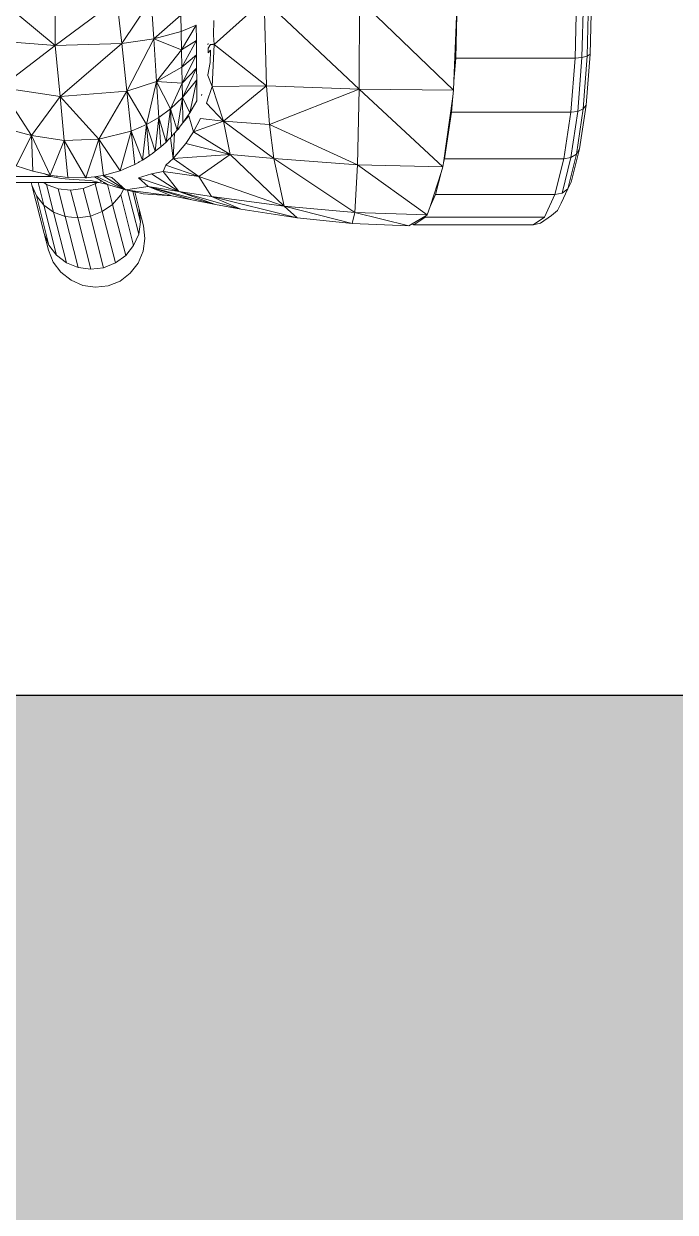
# Model space of a CAD drawing. Header units: millimetres. Extents: x 81693 to 98868, y 6565 to 11437.
# Drawn here: x 82281.95 to 82288.6, y 8660.42 to 8672.55 of the extents above; entities that cross this region are included whole.
import ezdxf

# ---------------------------------------------------------------- set-up
doc = ezdxf.new("R2010")
doc.units = ezdxf.units.MM
for name, color, linetype, lineweight in [('Moveis', 1, 'Continuous', 9), ('Parede Baixa', 5, 'Continuous', 50), ('Pisos Externos', 15, 'Continuous', 9)]:
    doc.layers.add(name, color=color, linetype=linetype, lineweight=lineweight)
doc.layers.add('Piso', color=55, linetype='Continuous')

# ---------------------------------------------------------------- blocks, each defined once
blk = doc.blocks.new('o')
at = {"layer": 'Moveis'}
for p, q in [((12555.804, 3262.57), (12555.933, 3262.589)), ((12555.933, 3262.589), (12556.063, 3262.574)), ((12555.581, 3262.436), (12555.684, 3262.518)), ((12555.684, 3262.518), (12555.804, 3262.57)), ((12556.063, 3262.574), (12556.184, 3262.525)), ((12556.184, 3262.525), (12556.288, 3262.446)), ((12555.502, 3262.331), (12555.581, 3262.436)), ((12556.288, 3262.446), (12556.369, 3262.343)), ((12555.454, 3262.209), (12555.502, 3262.331)), ((12556.369, 3262.343), (12556.42, 3262.222)), ((12556.42, 3262.222), (12556.438, 3262.092)), ((12555.454, 3262.209), (12555.411, 3262.04)), ((12555.411, 3262.04), (12555.285, 3261.548)), ((12556.438, 3262.092), (12556.423, 3261.961)), ((12556.38, 3261.793), (12556.423, 3261.961)), ((12557.992, 3261.88), (12557.417, 3261.792)), ((12558.553, 3261.939), (12557.992, 3261.88)), ((12559.131, 3261.961), (12558.553, 3261.939)), ((12559.166, 3261.94), (12559.131, 3261.961)), ((12559.166, 3261.94), (12559.184, 3261.952)), ((12559.166, 3261.94), (12559.305, 3261.859)), ((12559.184, 3261.952), (12559.298, 3261.873)), ((12559.184, 3261.952), (12560.024, 3261.952)), ((12559.298, 3261.873), (12559.305, 3261.859)), ((12559.321, 3261.85), (12559.305, 3261.859)), ((12560.024, 3261.952), (12560.055, 3261.952)), ((12560.055, 3261.952), (12560.401, 3261.952)), ((12560.401, 3261.952), (12560.476, 3261.934)), ((12560.59, 3261.856), (12560.476, 3261.934)), ((12556.334, 3261.615), (12556.38, 3261.793)), ((12557.158, 3261.745), (12556.916, 3261.698)), ((12557.417, 3261.792), (12557.158, 3261.745)), ((12559.349, 3261.764), (12559.321, 3261.85)), ((12559.462, 3261.418), (12559.349, 3261.764)), ((12559.349, 3261.764), (12559.405, 3261.643)), ((12560.65, 3261.806), (12560.59, 3261.856)), ((12560.689, 3261.732), (12560.65, 3261.806)), ((12556.316, 3261.611), (12556.334, 3261.615)), ((12556.334, 3261.615), (12556.419, 3261.634)), ((12556.419, 3261.634), (12556.712, 3261.654)), ((12556.712, 3261.654), (12556.916, 3261.698)), ((12559.405, 3261.643), (12559.462, 3261.418)), ((12560.754, 3261.583), (12560.689, 3261.732)), ((12552.041, 3261.52), (12555.278, 3261.52)), ((12555.278, 3261.52), (12555.285, 3261.548)), ((12555.278, 3261.52), (12555.296, 3261.52)), ((12555.296, 3261.52), (12555.347, 3261.52)), ((12555.347, 3261.52), (12555.406, 3261.52)), ((12555.406, 3261.52), (12555.429, 3261.52)), ((12555.429, 3261.52), (12555.536, 3261.52)), ((12555.536, 3261.52), (12555.661, 3261.52)), ((12555.661, 3261.52), (12555.794, 3261.52)), ((12555.887, 3261.499), (12555.707, 3261.489)), ((12555.794, 3261.52), (12555.928, 3261.52)), ((12555.887, 3261.499), (12555.972, 3261.52)), ((12555.928, 3261.52), (12555.95, 3261.52)), ((12555.95, 3261.52), (12555.972, 3261.52)), ((12555.972, 3261.52), (12556.058, 3261.541)), ((12556, 3261.506), (12555.982, 3261.506)), ((12556.012, 3261.52), (12556.023, 3261.52)), ((12556.058, 3261.541), (12556.173, 3261.575)), ((12556.173, 3261.575), (12556.22, 3261.589)), ((12556.24, 3261.595), (12556.22, 3261.589)), ((12556.24, 3261.595), (12556.261, 3261.598)), ((12556.261, 3261.598), (12556.316, 3261.611)), ((12560.754, 3261.583), (12560.789, 3261.517)), ((12560.875, 3261.175), (12560.789, 3261.517)), ((12555.404, 3261.429), (12555.48, 3261.457)), ((12555.48, 3261.457), (12555.585, 3261.48)), ((12555.585, 3261.48), (12555.707, 3261.489)), ((12559.481, 3261.358), (12559.462, 3261.418)), ((12559.487, 3261.319), (12559.481, 3261.358)), ((12559.58, 3260.64), (12559.487, 3261.319)), ((12559.487, 3261.319), (12559.497, 3261.278)), ((12559.497, 3261.278), (12559.567, 3260.802)), ((12560.941, 3260.729), (12560.875, 3261.175)), ((12556.741, 3261.015), (12556.71, 3261.051)), ((12556.766, 3260.986), (12556.741, 3261.015)), ((12556.766, 3260.986), (12556.788, 3260.967)), ((12559.567, 3260.802), (12559.58, 3260.64)), ((12560.982, 3260.211), (12560.941, 3260.729)), ((12557.021, 3260.618), (12557.015, 3260.63)), ((12559.589, 3260.577), (12559.58, 3260.64)), ((12559.593, 3260.484), (12559.589, 3260.577)), ((12557.079, 3260.42), (12557.082, 3260.427)), ((12559.593, 3260.484), (12559.612, 3260.249)), ((12559.627, 3259.655), (12559.593, 3260.484)), ((12559.612, 3260.249), (12559.627, 3259.655)), ((12560.996, 3259.655), (12560.982, 3260.211)), ((12557.083, 3260.101), (12557.079, 3260.109)), ((12557.079, 3260.109), (12557.083, 3260.109)), ((12557.139, 3260.016), (12557.139, 3259.966))]:
    blk.add_line(p, q, dxfattribs=at)
for points, invisible_edges in [([(12557.158, 3261.745), (12558.924, 3282.315), (12557.417, 3261.792)], 3), ([(12557.158, 3261.745), (12558.924, 3282.315), (12557.417, 3261.792)], 3), ([(12557.158, 3261.745), (12558.924, 3282.315), (12557.417, 3261.792)], 3), ([(12557.158, 3261.745), (12558.924, 3282.315), (12557.417, 3261.792)], 3), ([(12557.158, 3261.745), (12558.924, 3282.315), (12557.417, 3261.792)], 3), ([(12557.417, 3261.792), (12558.924, 3282.315), (12557.992, 3261.88)], 3), ([(12557.417, 3261.792), (12558.924, 3282.315), (12557.992, 3261.88)], 3), ([(12557.417, 3261.792), (12558.924, 3282.315), (12557.992, 3261.88)], 3), ([(12557.417, 3261.792), (12558.924, 3282.315), (12557.992, 3261.88)], 3), ([(12557.417, 3261.792), (12558.924, 3282.315), (12557.992, 3261.88)], 3), ([(12557.992, 3261.88), (12558.924, 3282.315), (12558.553, 3261.939)], 3), ([(12557.992, 3261.88), (12558.924, 3282.315), (12558.553, 3261.939)], 3), ([(12557.992, 3261.88), (12558.924, 3282.315), (12558.553, 3261.939)], 3), ([(12557.992, 3261.88), (12558.924, 3282.315), (12558.553, 3261.939)], 3), ([(12557.992, 3261.88), (12558.924, 3282.315), (12558.553, 3261.939)], 3), ([(12555.278, 3261.52), (12556.649, 3280.686), (12555.285, 3261.548)], 3), ([(12555.278, 3261.52), (12556.649, 3280.686), (12555.285, 3261.548)], 3), ([(12555.278, 3261.52), (12556.649, 3280.686), (12555.285, 3261.548)], 3), ([(12555.278, 3261.52), (12556.649, 3280.686), (12555.285, 3261.548)], 3), ([(12555.278, 3261.52), (12556.649, 3280.686), (12555.285, 3261.548)], 3), ([(12555.285, 3261.548), (12556.649, 3280.686), (12555.411, 3262.04)], 3), ([(12555.285, 3261.548), (12556.649, 3280.686), (12555.411, 3262.04)], 3), ([(12555.285, 3261.548), (12556.649, 3280.686), (12555.411, 3262.04)], 3), ([(12555.285, 3261.548), (12556.649, 3280.686), (12555.411, 3262.04)], 3), ([(12555.285, 3261.548), (12556.649, 3280.686), (12555.411, 3262.04)], 3), ([(12555.411, 3262.04), (12556.649, 3280.686), (12555.454, 3262.209)], 3), ([(12555.411, 3262.04), (12556.649, 3280.686), (12555.454, 3262.209)], 3), ([(12555.411, 3262.04), (12556.649, 3280.686), (12555.454, 3262.209)], 3), ([(12555.411, 3262.04), (12556.649, 3280.686), (12555.454, 3262.209)], 3), ([(12555.411, 3262.04), (12556.649, 3280.686), (12555.454, 3262.209)], 3), ([(12555.454, 3262.209), (12556.649, 3280.686), (12555.502, 3262.331)], 3), ([(12555.454, 3262.209), (12556.649, 3280.686), (12555.502, 3262.331)], 3), ([(12555.454, 3262.209), (12556.649, 3280.686), (12555.502, 3262.331)], 3), ([(12555.454, 3262.209), (12556.649, 3280.686), (12555.502, 3262.331)], 3), ([(12555.454, 3262.209), (12556.649, 3280.686), (12555.502, 3262.331)], 3), ([(12555.502, 3262.331), (12556.649, 3280.686), (12555.581, 3262.436)], 3), ([(12555.502, 3262.331), (12556.649, 3280.686), (12555.581, 3262.436)], 3), ([(12555.502, 3262.331), (12556.649, 3280.686), (12555.581, 3262.436)], 3), ([(12555.502, 3262.331), (12556.649, 3280.686), (12555.581, 3262.436)], 3), ([(12555.502, 3262.331), (12556.649, 3280.686), (12555.581, 3262.436)], 3), ([(12555.581, 3262.436), (12556.649, 3280.686), (12555.684, 3262.518)], 3), ([(12555.581, 3262.436), (12556.649, 3280.686), (12555.684, 3262.518)], 3), ([(12555.581, 3262.436), (12556.649, 3280.686), (12555.684, 3262.518)], 3), ([(12555.581, 3262.436), (12556.649, 3280.686), (12555.684, 3262.518)], 3), ([(12555.581, 3262.436), (12556.649, 3280.686), (12555.684, 3262.518)], 3), ([(12555.684, 3262.518), (12556.649, 3280.686), (12555.804, 3262.57)], 3), ([(12555.684, 3262.518), (12556.649, 3280.686), (12555.804, 3262.57)], 3), ([(12555.684, 3262.518), (12556.649, 3280.686), (12555.804, 3262.57)], 3), ([(12555.684, 3262.518), (12556.649, 3280.686), (12555.804, 3262.57)], 3), ([(12555.684, 3262.518), (12556.649, 3280.686), (12555.804, 3262.57)], 3), ([(12555.804, 3262.57), (12556.649, 3280.686), (12555.933, 3262.589)], 3), ([(12555.804, 3262.57), (12556.649, 3280.686), (12555.933, 3262.589)], 3), ([(12555.804, 3262.57), (12556.649, 3280.686), (12555.933, 3262.589)], 3), ([(12555.804, 3262.57), (12556.649, 3280.686), (12555.933, 3262.589)], 3), ([(12555.804, 3262.57), (12556.649, 3280.686), (12555.933, 3262.589)], 3), ([(12555.933, 3262.589), (12556.649, 3280.686), (12556.063, 3262.574)], 3), ([(12555.933, 3262.589), (12556.649, 3280.686), (12556.063, 3262.574)], 3), ([(12555.933, 3262.589), (12556.649, 3280.686), (12556.063, 3262.574)], 3), ([(12555.933, 3262.589), (12556.649, 3280.686), (12556.063, 3262.574)], 3), ([(12555.933, 3262.589), (12556.649, 3280.686), (12556.063, 3262.574)], 3), ([(12556.063, 3262.574), (12556.649, 3280.686), (12556.184, 3262.525)], 3), ([(12556.063, 3262.574), (12556.649, 3280.686), (12556.184, 3262.525)], 3), ([(12556.063, 3262.574), (12556.649, 3280.686), (12556.184, 3262.525)], 3), ([(12556.063, 3262.574), (12556.649, 3280.686), (12556.184, 3262.525)], 3), ([(12556.063, 3262.574), (12556.649, 3280.686), (12556.184, 3262.525)], 3), ([(12556.184, 3262.525), (12556.649, 3280.686), (12556.288, 3262.446)], 3), ([(12556.184, 3262.525), (12556.649, 3280.686), (12556.288, 3262.446)], 3), ([(12556.184, 3262.525), (12556.649, 3280.686), (12556.288, 3262.446)], 3), ([(12556.184, 3262.525), (12556.649, 3280.686), (12556.288, 3262.446)], 3), ([(12556.184, 3262.525), (12556.649, 3280.686), (12556.288, 3262.446)], 3), ([(12556.288, 3262.446), (12556.649, 3280.686), (12556.369, 3262.343)], 3), ([(12556.288, 3262.446), (12556.649, 3280.686), (12556.369, 3262.343)], 3), ([(12556.288, 3262.446), (12556.649, 3280.686), (12556.369, 3262.343)], 3), ([(12556.288, 3262.446), (12556.649, 3280.686), (12556.369, 3262.343)], 3), ([(12556.288, 3262.446), (12556.649, 3280.686), (12556.369, 3262.343)], 3), ([(12556.369, 3262.343), (12556.649, 3280.686), (12556.42, 3262.222)], 3), ([(12556.369, 3262.343), (12556.649, 3280.686), (12556.42, 3262.222)], 3), ([(12556.369, 3262.343), (12556.649, 3280.686), (12556.42, 3262.222)], 3), ([(12556.369, 3262.343), (12556.649, 3280.686), (12556.42, 3262.222)], 3), ([(12556.369, 3262.343), (12556.649, 3280.686), (12556.42, 3262.222)], 3), ([(12556.42, 3262.222), (12556.649, 3280.686), (12556.438, 3262.092)], 3), ([(12556.42, 3262.222), (12556.649, 3280.686), (12556.438, 3262.092)], 3), ([(12556.42, 3262.222), (12556.649, 3280.686), (12556.438, 3262.092)], 3), ([(12556.42, 3262.222), (12556.649, 3280.686), (12556.438, 3262.092)], 3), ([(12556.42, 3262.222), (12556.649, 3280.686), (12556.438, 3262.092)], 3), ([(12556.712, 3261.654), (12556.724, 3280.686), (12556.916, 3261.698)], 3), ([(12556.712, 3261.654), (12556.724, 3280.686), (12556.916, 3261.698)], 3), ([(12556.712, 3261.654), (12556.724, 3280.686), (12556.916, 3261.698)], 3), ([(12556.712, 3261.654), (12556.724, 3280.686), (12556.916, 3261.698)], 3), ([(12556.712, 3261.654), (12556.724, 3280.686), (12556.916, 3261.698)], 3), ([(12556.916, 3261.698), (12556.917, 3280.701), (12557.158, 3261.745)], 3), ([(12556.916, 3261.698), (12556.917, 3280.701), (12557.158, 3261.745)], 3), ([(12556.916, 3261.698), (12556.917, 3280.701), (12557.158, 3261.745)], 3), ([(12556.916, 3261.698), (12556.917, 3280.701), (12557.158, 3261.745)], 3), ([(12556.916, 3261.698), (12556.917, 3280.701), (12557.158, 3261.745)], 3), ([(12552.041, 3261.52), (12552.091, 3279.468), (12555.278, 3261.52)], 3), ([(12552.041, 3261.52), (12552.091, 3279.468), (12555.278, 3261.52)], 3), ([(12552.041, 3261.52), (12552.091, 3279.468), (12555.278, 3261.52)], 3), ([(12552.041, 3261.52), (12552.091, 3279.468), (12555.278, 3261.52)], 3), ([(12552.041, 3261.52), (12552.091, 3279.468), (12555.278, 3261.52)], 3), ([(12558.553, 3261.939), (12558.924, 3266.577), (12559.131, 3261.961)], 3), ([(12558.553, 3261.939), (12558.924, 3266.577), (12559.131, 3261.961)], 3), ([(12558.553, 3261.939), (12558.924, 3266.577), (12559.131, 3261.961)], 3), ([(12558.553, 3261.939), (12558.924, 3266.577), (12559.131, 3261.961)], 3), ([(12558.553, 3261.939), (12558.924, 3266.577), (12559.131, 3261.961)], 3), ([(12559.131, 3261.961), (12560.024, 3265.468), (12559.166, 3261.94)], 3), ([(12559.131, 3261.961), (12560.024, 3265.468), (12559.166, 3261.94)], 3), ([(12559.131, 3261.961), (12560.024, 3265.468), (12559.166, 3261.94)], 3), ([(12559.131, 3261.961), (12560.024, 3265.468), (12559.166, 3261.94)], 3), ([(12559.131, 3261.961), (12560.024, 3265.468), (12559.166, 3261.94)], 3), ([(12559.166, 3261.94), (12560.024, 3265.468), (12559.184, 3261.952)], 3), ([(12559.166, 3261.94), (12560.024, 3265.468), (12559.184, 3261.952)], 3), ([(12559.166, 3261.94), (12560.024, 3265.468), (12559.184, 3261.952)], 3), ([(12559.166, 3261.94), (12560.024, 3265.468), (12559.184, 3261.952)], 3), ([(12559.166, 3261.94), (12560.024, 3265.468), (12559.184, 3261.952)], 3), ([(12560.055, 3261.952), (12561.043, 3264.449), (12560.401, 3261.952)], 3), ([(12560.401, 3261.952), (12561.043, 3264.449), (12560.476, 3261.934)], 3), ([(12560.476, 3261.934), (12561.043, 3264.449), (12560.59, 3261.856)], 3), ([(12560.59, 3261.856), (12561.043, 3264.449), (12560.65, 3261.806)], 3), ([(12560.65, 3261.806), (12561.043, 3264.449), (12560.689, 3261.732)], 3), ([(12560.689, 3261.732), (12561.043, 3264.449), (12560.754, 3261.583)], 3), ([(12560.754, 3261.583), (12561.043, 3264.449), (12560.789, 3261.517)], 3), ([(12560.789, 3261.517), (12561.043, 3264.449), (12560.875, 3261.175)], 3), ([(12560.875, 3261.175), (12561.043, 3264.449), (12560.941, 3260.729)], 3), ([(12560.941, 3260.729), (12561.043, 3264.449), (12560.982, 3260.211)], 3), ([(12560.982, 3260.211), (12561.043, 3264.449), (12560.996, 3259.655)], 3), ([(12555.757, 3262.387), (12555.752, 3261.88), (12555.624, 3261.866)], 1), ([(12555.624, 3261.866), (12555.638, 3262.338), (12555.757, 3262.387)], 1), ([(12555.752, 3261.88), (12555.757, 3262.387), (12555.886, 3262.405)], 1), ([(12555.886, 3262.405), (12555.882, 3261.863), (12555.752, 3261.88)], 1), ([(12555.882, 3261.863), (12555.886, 3262.405), (12556.016, 3262.389)], 1), ([(12556.016, 3262.389), (12556.003, 3261.817), (12555.882, 3261.863)], 1), ([(12556.003, 3261.817), (12556.016, 3262.389), (12556.137, 3262.341)], 1), ([(12555.536, 3262.26), (12555.506, 3261.822), (12555.406, 3261.751)], 1), ([(12555.406, 3261.751), (12555.458, 3262.158), (12555.536, 3262.26)], 1), ([(12555.638, 3262.338), (12555.624, 3261.866), (12555.506, 3261.822)], 1), ([(12555.506, 3261.822), (12555.536, 3262.26), (12555.638, 3262.338)], 1), ([(12556.137, 3262.341), (12556.109, 3261.743), (12556.003, 3261.817)], 1), ([(12556.109, 3261.743), (12556.137, 3262.341), (12556.242, 3262.264)], 1), ([(12556.242, 3262.264), (12556.191, 3261.647), (12556.109, 3261.743)], 1), ([(12556.191, 3261.647), (12556.242, 3262.264), (12556.323, 3262.163)], 1), ([(12555.458, 3262.158), (12555.406, 3261.751), (12555.331, 3261.657)], 1), ([(12555.331, 3261.657), (12555.411, 3262.04), (12555.458, 3262.158)], 1), ([(12556.323, 3262.163), (12556.22, 3261.589), (12556.191, 3261.647)], 1), ([(12556.22, 3261.589), (12556.323, 3262.163), (12556.24, 3261.595)], 3), ([(12556.24, 3261.595), (12556.323, 3262.163), (12556.261, 3261.598)], 3), ([(12556.261, 3261.598), (12556.323, 3262.163), (12556.375, 3262.046)], 1), ([(12555.411, 3262.04), (12555.331, 3261.657), (12555.285, 3261.548)], 1), ([(12556.375, 3262.046), (12556.316, 3261.611), (12556.261, 3261.598)], 1), ([(12556.316, 3261.611), (12556.375, 3262.046), (12556.394, 3261.92)], 1), ([(12556.712, 3261.654), (12556.423, 3261.961), (12556.438, 3262.092)], 13), ([(12556.712, 3261.654), (12556.423, 3261.961), (12556.438, 3262.092)], 13), ([(12556.712, 3261.654), (12556.423, 3261.961), (12556.438, 3262.092)], 13), ([(12556.712, 3261.654), (12556.423, 3261.961), (12556.438, 3262.092)], 13), ([(12556.712, 3261.654), (12556.423, 3261.961), (12556.438, 3262.092)], 13), ([(12555.552, 3261.584), (12555.506, 3261.822), (12555.624, 3261.866)], 1), ([(12555.624, 3261.866), (12555.68, 3261.597), (12555.552, 3261.584)], 1), ([(12555.68, 3261.597), (12555.624, 3261.866), (12555.752, 3261.88)], 1), ([(12555.752, 3261.88), (12555.809, 3261.58), (12555.68, 3261.597)], 1), ([(12555.809, 3261.58), (12555.752, 3261.88), (12555.882, 3261.863)], 1), ([(12555.882, 3261.863), (12555.931, 3261.533), (12555.809, 3261.58)], 1), ([(12555.931, 3261.533), (12555.882, 3261.863), (12556.003, 3261.817)], 1), ([(12556.394, 3261.92), (12556.334, 3261.615), (12556.316, 3261.611)], 1), ([(12556.334, 3261.615), (12556.394, 3261.92), (12556.38, 3261.793)], 1), ([(12556.419, 3261.634), (12556.38, 3261.793), (12556.423, 3261.961)], 13), ([(12556.419, 3261.634), (12556.38, 3261.793), (12556.423, 3261.961)], 13), ([(12556.419, 3261.634), (12556.38, 3261.793), (12556.423, 3261.961)], 13), ([(12556.419, 3261.634), (12556.38, 3261.793), (12556.423, 3261.961)], 13), ([(12556.419, 3261.634), (12556.38, 3261.793), (12556.423, 3261.961)], 13), ([(12556.419, 3261.634), (12556.423, 3261.961), (12556.712, 3261.654)], 3), ([(12556.419, 3261.634), (12556.423, 3261.961), (12556.712, 3261.654)], 3), ([(12556.419, 3261.634), (12556.423, 3261.961), (12556.712, 3261.654)], 3), ([(12556.419, 3261.634), (12556.423, 3261.961), (12556.712, 3261.654)], 3), ([(12556.419, 3261.634), (12556.423, 3261.961), (12556.712, 3261.654)], 3), ([(12559.131, 3261.961), (12559.321, 3261.85), (12558.582, 3261.827)], 1), ([(12559.321, 3261.85), (12559.131, 3261.961), (12559.166, 3261.94)], 13), ([(12559.321, 3261.85), (12559.166, 3261.94), (12559.305, 3261.859)], 1), ([(12560.024, 3261.952), (12559.298, 3261.873), (12559.184, 3261.952)], 1), ([(12559.298, 3261.873), (12560.024, 3261.952), (12560.516, 3261.873)], 3), ([(12560.516, 3261.873), (12559.305, 3261.859), (12559.298, 3261.873)], 1), ([(12559.305, 3261.859), (12560.516, 3261.873), (12559.321, 3261.85)], 3), ([(12559.321, 3261.85), (12560.516, 3261.873), (12559.349, 3261.764)], 3), ([(12559.349, 3261.764), (12560.516, 3261.873), (12559.405, 3261.643)], 3), ([(12559.405, 3261.643), (12560.516, 3261.873), (12560.623, 3261.643)], 1), ([(12560.516, 3261.873), (12560.024, 3261.952), (12560.055, 3261.952)], 13), ([(12560.516, 3261.873), (12560.055, 3261.952), (12560.401, 3261.952)], 1), ([(12555.406, 3261.751), (12555.406, 3261.52), (12555.347, 3261.52)], 1), ([(12555.434, 3261.54), (12555.406, 3261.751), (12555.506, 3261.822)], 1), ([(12555.406, 3261.52), (12555.406, 3261.751), (12555.434, 3261.54)], 3), ([(12555.506, 3261.822), (12555.552, 3261.584), (12555.434, 3261.54)], 1), ([(12556.003, 3261.817), (12555.95, 3261.52), (12555.931, 3261.533)], 1), ([(12555.95, 3261.52), (12556.003, 3261.817), (12555.972, 3261.52)], 3), ([(12555.972, 3261.52), (12556.003, 3261.817), (12556.058, 3261.541)], 3), ([(12556.058, 3261.541), (12556.003, 3261.817), (12556.109, 3261.743)], 1), ([(12556.38, 3261.793), (12556.419, 3261.634), (12556.334, 3261.615)], 1), ([(12556.38, 3261.793), (12556.419, 3261.634), (12556.334, 3261.615)], 1), ([(12556.38, 3261.793), (12556.419, 3261.634), (12556.334, 3261.615)], 1), ([(12556.38, 3261.793), (12556.419, 3261.634), (12556.334, 3261.615)], 1), ([(12556.38, 3261.793), (12556.419, 3261.634), (12556.334, 3261.615)], 1), ([(12559.321, 3261.85), (12559.481, 3261.358), (12558.607, 3261.338)], 1), ([(12559.481, 3261.358), (12559.321, 3261.85), (12559.349, 3261.764)], 13), ([(12559.481, 3261.358), (12559.349, 3261.764), (12559.462, 3261.418)], 1), ([(12556.316, 3261.611), (12556.712, 3261.654), (12556.261, 3261.598)], 1), ([(12556.473, 3261.559), (12556.261, 3261.598), (12556.712, 3261.654)], 1), ([(12556.712, 3261.654), (12556.316, 3261.611), (12556.334, 3261.615)], 13), ([(12556.712, 3261.654), (12556.334, 3261.615), (12556.419, 3261.634)], 1), ([(12556.989, 3261.459), (12556.785, 3261.611), (12557.119, 3261.662)], 1), ([(12560.623, 3261.643), (12559.462, 3261.418), (12559.405, 3261.643)], 1), ([(12559.462, 3261.418), (12560.623, 3261.643), (12559.481, 3261.358)], 3), ([(12559.481, 3261.358), (12560.623, 3261.643), (12559.487, 3261.319)], 3), ([(12559.487, 3261.319), (12560.623, 3261.643), (12559.497, 3261.278)], 3), ([(12559.497, 3261.278), (12560.623, 3261.643), (12560.715, 3261.278)], 1), ([(12560.696, 3261.627), (12560.715, 3261.278), (12560.623, 3261.643)], 1), ([(12560.715, 3261.278), (12560.696, 3261.627), (12560.787, 3261.265)], 1), ([(12560.754, 3261.583), (12560.787, 3261.265), (12560.696, 3261.627)], 1), ([(12552.041, 3261.456), (12555.278, 3261.52), (12555.48, 3261.457)], 3), ([(12555.48, 3261.457), (12555.278, 3261.52), (12555.296, 3261.52)], 13), ([(12555.48, 3261.457), (12555.296, 3261.52), (12555.347, 3261.52)], 13), ([(12555.48, 3261.457), (12555.347, 3261.52), (12555.406, 3261.52)], 13), ([(12555.48, 3261.457), (12555.406, 3261.52), (12555.429, 3261.52)], 13), ([(12555.48, 3261.457), (12555.429, 3261.52), (12555.536, 3261.52)], 13), ([(12555.48, 3261.457), (12555.536, 3261.52), (12555.585, 3261.48)], 3), ([(12555.585, 3261.48), (12555.536, 3261.52), (12555.661, 3261.52)], 13), ([(12555.585, 3261.48), (12555.661, 3261.52), (12555.707, 3261.489)], 3), ([(12555.707, 3261.489), (12555.661, 3261.52), (12555.794, 3261.52)], 13), ([(12555.707, 3261.489), (12555.794, 3261.52), (12555.887, 3261.499)], 3), ([(12555.887, 3261.499), (12555.794, 3261.52), (12555.928, 3261.52)], 13), ([(12555.887, 3261.499), (12555.928, 3261.52), (12555.972, 3261.52)], 3), ([(12556, 3261.506), (12555.944, 3261.457), (12555.923, 3261.46)], 1), ([(12555.972, 3261.52), (12555.928, 3261.52), (12555.95, 3261.52)], 1), ([(12555.944, 3261.457), (12556, 3261.506), (12556.22, 3261.589)], 3), ([(12556.22, 3261.589), (12556.007, 3261.448), (12555.944, 3261.457)], 1), ([(12556.22, 3261.589), (12556, 3261.506), (12556.023, 3261.52)], 13), ([(12556.007, 3261.448), (12556.22, 3261.589), (12556.24, 3261.595)], 1), ([(12556.24, 3261.595), (12556.015, 3261.447), (12556.007, 3261.448)], 1), ([(12556.015, 3261.447), (12556.24, 3261.595), (12556.101, 3261.469)], 1), ([(12556.22, 3261.589), (12556.023, 3261.52), (12556.173, 3261.575)], 3), ([(12556.173, 3261.575), (12556.023, 3261.52), (12556.058, 3261.541)], 1), ([(12556.261, 3261.598), (12556.473, 3261.559), (12556.24, 3261.595)], 1), ([(12556.785, 3261.611), (12556.989, 3261.459), (12556.623, 3261.407)], 1), ([(12560.787, 3261.265), (12560.754, 3261.583), (12560.843, 3261.229)], 1), ([(12560.789, 3261.517), (12560.843, 3261.229), (12560.754, 3261.583)], 1), ([(12560.843, 3261.229), (12560.789, 3261.517), (12560.875, 3261.175)], 1), ([(12552.041, 3261.269), (12555.294, 3261.403), (12555.125, 3261.349)], 13), ([(12555.281, 3261.039), (12555.454, 3261.441), (12555.47, 3261.445)], 1), ([(12555.454, 3261.441), (12555.281, 3261.039), (12555.294, 3261.403)], 13), ([(12555.294, 3261.403), (12555.48, 3261.457), (12555.404, 3261.429)], 1), ([(12555.454, 3261.441), (12555.294, 3261.403), (12555.404, 3261.429)], 1), ([(12555.531, 3261.454), (12555.615, 3261.092), (12555.47, 3261.445)], 1), ([(12555.615, 3261.092), (12555.531, 3261.454), (12555.547, 3261.456)], 13), ([(12555.615, 3261.092), (12555.547, 3261.456), (12555.651, 3261.47)], 1), ([(12555.842, 3261.472), (12555.969, 3261.078), (12555.834, 3261.473)], 1), ([(12555.969, 3261.078), (12555.842, 3261.472), (12555.891, 3261.465)], 13), ([(12555.969, 3261.078), (12555.891, 3261.465), (12555.923, 3261.46)], 13), ([(12555.969, 3261.078), (12555.923, 3261.46), (12555.944, 3261.457)], 13), ([(12555.969, 3261.078), (12555.944, 3261.457), (12556.007, 3261.448)], 13), ([(12555.969, 3261.078), (12556.007, 3261.448), (12556.015, 3261.447)], 1), ([(12556.096, 3261.424), (12555.969, 3261.078), (12556.015, 3261.447)], 1), ([(12555.969, 3261.078), (12556.096, 3261.424), (12556.186, 3261.399)], 1), ([(12556.215, 3261.386), (12556.298, 3260.997), (12556.186, 3261.399)], 1), ([(12556.298, 3260.997), (12556.215, 3261.386), (12556.254, 3261.37)], 13), ([(12556.298, 3260.997), (12556.254, 3261.37), (12556.335, 3261.336)], 1), ([(12556.381, 3261.31), (12556.298, 3260.997), (12556.335, 3261.336)], 13), ([(12556.298, 3260.997), (12556.381, 3261.31), (12556.413, 3261.292)], 1), ([(12556.381, 3261.31), (12556.335, 3261.336), (12556.373, 3261.315)], 1), ([(12556.728, 3261.275), (12556.71, 3261.051), (12556.698, 3261.062)], 1), ([(12556.71, 3261.051), (12556.728, 3261.275), (12556.741, 3261.015)], 1), ([(12556.857, 3261.121), (12556.741, 3261.015), (12556.728, 3261.275)], 1), ([(12559.481, 3261.358), (12559.589, 3260.577), (12558.624, 3260.567)], 1), ([(12559.589, 3260.577), (12559.481, 3261.358), (12559.487, 3261.319)], 13), ([(12559.589, 3260.577), (12559.487, 3261.319), (12559.58, 3260.64)], 1), ([(12560.715, 3261.278), (12559.567, 3260.802), (12559.497, 3261.278)], 1), ([(12559.567, 3260.802), (12560.715, 3261.278), (12560.785, 3260.802)], 1), ([(12560.787, 3261.265), (12560.785, 3260.802), (12560.715, 3261.278)], 1), ([(12560.785, 3260.802), (12560.787, 3261.265), (12560.857, 3260.793)], 1), ([(12560.843, 3261.229), (12560.857, 3260.793), (12560.787, 3261.265)], 1), ([(12556.485, 3261.245), (12556.454, 3260.929), (12556.482, 3261.248)], 1), ([(12556.515, 3261.223), (12556.454, 3260.929), (12556.485, 3261.245)], 3), ([(12556.454, 3260.929), (12556.515, 3261.223), (12556.543, 3261.201)], 1), ([(12556.6, 3261.155), (12556.655, 3261.106), (12556.581, 3260.855)], 1), ([(12556.655, 3261.106), (12556.6, 3261.155), (12556.623, 3261.134)], 1), ([(12560.857, 3260.793), (12560.843, 3261.229), (12560.911, 3260.768)], 1), ([(12560.875, 3261.175), (12560.911, 3260.768), (12560.843, 3261.229)], 1), ([(12560.911, 3260.768), (12560.875, 3261.175), (12560.941, 3260.729)], 1), ([(12556.678, 3261.082), (12556.699, 3260.769), (12556.655, 3261.106)], 1), ([(12556.699, 3260.769), (12556.678, 3261.082), (12556.698, 3261.062)], 13), ([(12556.699, 3260.769), (12556.698, 3261.062), (12556.71, 3261.051)], 1), ([(12556.741, 3261.015), (12556.699, 3260.769), (12556.71, 3261.051)], 1), ([(12556.699, 3260.769), (12556.741, 3261.015), (12556.766, 3260.986)], 1), ([(12556.741, 3261.015), (12556.857, 3261.121), (12556.766, 3260.986)], 3), ([(12556.766, 3260.986), (12556.857, 3261.121), (12556.826, 3260.909)], 3), ([(12556.826, 3260.909), (12556.857, 3261.121), (12556.886, 3260.838)], 3), ([(12556.886, 3260.838), (12556.857, 3261.121), (12556.933, 3261.003)], 1), ([(12560.785, 3260.802), (12559.58, 3260.64), (12559.567, 3260.802)], 1), ([(12559.58, 3260.64), (12560.785, 3260.802), (12559.589, 3260.577)], 3), ([(12559.589, 3260.577), (12560.785, 3260.802), (12559.593, 3260.484)], 3), ([(12559.593, 3260.484), (12560.785, 3260.802), (12559.612, 3260.249)], 3), ([(12559.612, 3260.249), (12560.785, 3260.802), (12560.829, 3260.249)], 1), ([(12560.857, 3260.793), (12560.829, 3260.249), (12560.785, 3260.802)], 1), ([(12560.829, 3260.249), (12560.857, 3260.793), (12560.9, 3260.244)], 1), ([(12560.911, 3260.768), (12560.9, 3260.244), (12560.857, 3260.793)], 1), ([(12560.9, 3260.244), (12560.911, 3260.768), (12560.954, 3260.231)], 1), ([(12560.941, 3260.729), (12560.954, 3260.231), (12560.911, 3260.768)], 1), ([(12560.954, 3260.231), (12560.941, 3260.729), (12560.982, 3260.211)], 1), ([(12557.106, 3260.295), (12557.082, 3260.427), (12557.125, 3260.538)], 13), ([(12557.108, 3260.109), (12557.125, 3260.538), (12557.132, 3260.11)], 3), ([(12557.132, 3260.11), (12557.125, 3260.538), (12557.146, 3260.11)], 13), ([(12559.589, 3260.577), (12559.627, 3259.65), (12558.629, 3259.65)], 1), ([(12559.627, 3259.65), (12559.589, 3260.577), (12559.593, 3260.484)], 13), ([(12557.082, 3260.427), (12557.106, 3260.295), (12557.079, 3260.42)], 1), ([(12559.627, 3259.65), (12559.593, 3260.484), (12559.627, 3259.655)], 1), ([(12557.108, 3260.213), (12557.105, 3260.254), (12557.106, 3260.295)], 12), ([(12557.083, 3260.195), (12557.108, 3260.109), (12557.083, 3260.149)], 1), ([(12557.108, 3260.109), (12557.083, 3260.195), (12557.107, 3260.17)], 13), ([(12557.108, 3260.109), (12557.107, 3260.17), (12557.108, 3260.213)], 13), ([(12560.829, 3260.249), (12559.627, 3259.655), (12559.612, 3260.249)], 1), ([(12559.627, 3259.655), (12560.829, 3260.249), (12560.844, 3259.655)], 1), ([(12560.9, 3260.244), (12560.844, 3259.655), (12560.829, 3260.249)], 1), ([(12560.844, 3259.655), (12560.9, 3260.244), (12560.915, 3259.655)], 1), ([(12560.954, 3260.231), (12560.915, 3259.655), (12560.9, 3260.244)], 1), ([(12560.915, 3259.655), (12560.954, 3260.231), (12560.968, 3259.655)], 1), ([(12560.982, 3260.211), (12560.968, 3259.655), (12560.954, 3260.231)], 1), ([(12560.968, 3259.655), (12560.982, 3260.211), (12560.996, 3259.655)], 1), ([(12557.132, 3260.11), (12557.146, 3260.11), (12557.136, 3260.107)], 1), ([(12557.146, 3260.11), (12557.139, 3259.966), (12557.139, 3260.016)], 1), ([(12557.139, 3259.966), (12557.146, 3260.11), (12557.142, 3259.917)], 3), ([(12557.142, 3259.917), (12557.146, 3260.11), (12557.143, 3259.865)], 3), ([(12557.656, 3259.65), (12557.143, 3259.865), (12557.146, 3260.11)], 3)]:
    blk.add_3dface(points, dxfattribs=dict(at, invisible_edges=invisible_edges))
for points in [[(12557.992, 3261.88), (12557.119, 3261.662), (12557.417, 3261.792)], [(12557.992, 3261.88), (12557.861, 3261.76), (12557.119, 3261.662)], [(12558.553, 3261.939), (12557.861, 3261.76), (12557.992, 3261.88)], [(12558.582, 3261.827), (12557.861, 3261.76), (12558.553, 3261.939)], [(12559.131, 3261.961), (12558.582, 3261.827), (12558.553, 3261.939)], [(12557.158, 3261.745), (12556.785, 3261.611), (12556.473, 3261.559)], [(12557.158, 3261.745), (12556.473, 3261.559), (12556.916, 3261.698)], [(12557.417, 3261.792), (12556.785, 3261.611), (12557.158, 3261.745)], [(12557.417, 3261.792), (12557.119, 3261.662), (12556.785, 3261.611)], [(12557.861, 3261.76), (12557.308, 3261.232), (12556.989, 3261.459)], [(12557.861, 3261.76), (12556.989, 3261.459), (12557.119, 3261.662)], [(12557.861, 3261.76), (12557.753, 3261.276), (12557.308, 3261.232)], [(12558.582, 3261.827), (12557.753, 3261.276), (12557.861, 3261.76)], [(12558.607, 3261.338), (12557.753, 3261.276), (12558.582, 3261.827)], [(12559.321, 3261.85), (12558.607, 3261.338), (12558.582, 3261.827)], [(12559.462, 3261.418), (12559.349, 3261.764), (12559.405, 3261.643)], [(12556.916, 3261.698), (12556.473, 3261.559), (12556.712, 3261.654)], [(12556.785, 3261.611), (12556.504, 3261.431), (12556.372, 3261.471)], [(12556.785, 3261.611), (12556.372, 3261.471), (12556.473, 3261.559)], [(12556.785, 3261.611), (12556.623, 3261.407), (12556.504, 3261.431)], [(12555.294, 3261.403), (12555.281, 3261.039), (12555.125, 3261.349)], [(12555.615, 3261.092), (12555.281, 3261.039), (12555.47, 3261.445)], [(12555.834, 3261.473), (12555.615, 3261.092), (12555.651, 3261.47)], [(12555.969, 3261.078), (12555.615, 3261.092), (12555.834, 3261.473)], [(12556.298, 3260.997), (12555.969, 3261.078), (12556.186, 3261.399)], [(12556.989, 3261.459), (12556.651, 3261.342), (12556.623, 3261.407)], [(12556.989, 3261.459), (12556.728, 3261.275), (12556.651, 3261.342)], [(12557.308, 3261.232), (12556.728, 3261.275), (12556.989, 3261.459)], [(12555.281, 3261.039), (12554.964, 3260.954), (12555.125, 3261.349)], [(12556.454, 3260.929), (12556.298, 3260.997), (12556.413, 3261.292)], [(12556.482, 3261.248), (12556.454, 3260.929), (12556.413, 3261.292)], [(12557.308, 3261.232), (12556.857, 3261.121), (12556.728, 3261.275)], [(12557.753, 3261.276), (12557.241, 3260.892), (12557.308, 3261.232)], [(12557.753, 3261.276), (12557.711, 3260.927), (12557.241, 3260.892)], [(12558.607, 3261.338), (12557.711, 3260.927), (12557.753, 3261.276)], [(12558.624, 3260.567), (12557.711, 3260.927), (12558.607, 3261.338)], [(12559.481, 3261.358), (12558.624, 3260.567), (12558.607, 3261.338)], [(12556.581, 3260.855), (12556.454, 3260.929), (12556.543, 3261.201)], [(12556.6, 3261.155), (12556.581, 3260.855), (12556.543, 3261.201)], [(12557.308, 3261.232), (12556.933, 3261.003), (12556.857, 3261.121)], [(12557.308, 3261.232), (12557.241, 3260.892), (12556.933, 3261.003)], [(12555.281, 3261.039), (12554.963, 3260.549), (12554.964, 3260.954)], [(12555.573, 3260.641), (12554.963, 3260.549), (12555.281, 3261.039)], [(12555.615, 3261.092), (12555.573, 3260.641), (12555.281, 3261.039)], [(12555.969, 3261.078), (12555.573, 3260.641), (12555.615, 3261.092)], [(12556.254, 3260.586), (12555.573, 3260.641), (12555.969, 3261.078)], [(12556.298, 3260.997), (12556.254, 3260.586), (12555.969, 3261.078)], [(12556.699, 3260.769), (12556.581, 3260.855), (12556.655, 3261.106)], [(12556.454, 3260.929), (12556.254, 3260.586), (12556.298, 3260.997)], [(12556.557, 3260.489), (12556.254, 3260.586), (12556.454, 3260.929)], [(12556.581, 3260.855), (12556.557, 3260.489), (12556.454, 3260.929)], [(12556.822, 3260.652), (12556.699, 3260.769), (12556.766, 3260.986)], [(12556.826, 3260.909), (12556.822, 3260.652), (12556.766, 3260.986)], [(12556.896, 3260.808), (12556.822, 3260.652), (12556.826, 3260.909)], [(12557.241, 3260.892), (12557.004, 3260.866), (12556.933, 3261.003)], [(12557.241, 3260.892), (12557.125, 3260.538), (12557.068, 3260.711)], [(12557.681, 3260.531), (12557.125, 3260.538), (12557.241, 3260.892)], [(12557.711, 3260.927), (12557.681, 3260.531), (12557.241, 3260.892)], [(12558.624, 3260.567), (12557.681, 3260.531), (12557.711, 3260.927)], [(12556.699, 3260.769), (12556.557, 3260.489), (12556.581, 3260.855)], [(12556.819, 3260.506), (12556.557, 3260.489), (12556.699, 3260.769)], [(12556.822, 3260.652), (12556.819, 3260.506), (12556.699, 3260.769)], [(12556.967, 3260.473), (12556.822, 3260.652), (12556.896, 3260.808)], [(12556.969, 3260.686), (12556.967, 3260.473), (12556.896, 3260.808)], [(12556.966, 3260.351), (12556.819, 3260.506), (12556.822, 3260.652)], [(12556.967, 3260.473), (12556.966, 3260.351), (12556.822, 3260.652)], [(12555.523, 3260.12), (12554.961, 3260.077), (12554.963, 3260.549)], [(12555.573, 3260.641), (12555.523, 3260.12), (12554.963, 3260.549)], [(12556.202, 3260.101), (12555.523, 3260.12), (12555.573, 3260.641)], [(12556.254, 3260.586), (12556.202, 3260.101), (12555.573, 3260.641)], [(12556.529, 3260.053), (12556.202, 3260.101), (12556.254, 3260.586)], [(12556.557, 3260.489), (12556.529, 3260.053), (12556.254, 3260.586)], [(12557.681, 3260.531), (12557.146, 3260.11), (12557.125, 3260.538)], [(12557.681, 3260.531), (12557.656, 3259.65), (12557.146, 3260.11)], [(12558.629, 3259.65), (12557.656, 3259.65), (12558.624, 3260.567)], [(12558.624, 3260.567), (12557.656, 3259.65), (12557.681, 3260.531)], [(12559.589, 3260.577), (12558.629, 3259.65), (12558.624, 3260.567)], [(12556.813, 3260.165), (12556.529, 3260.053), (12556.557, 3260.489)], [(12556.819, 3260.506), (12556.816, 3260.342), (12556.557, 3260.489)], [(12556.816, 3260.342), (12556.813, 3260.165), (12556.557, 3260.489)], [(12556.965, 3260.216), (12556.816, 3260.342), (12556.819, 3260.506)], [(12556.966, 3260.351), (12556.965, 3260.216), (12556.819, 3260.506)], [(12556.964, 3260.069), (12556.813, 3260.165), (12556.816, 3260.342)], [(12556.965, 3260.216), (12556.964, 3260.069), (12556.816, 3260.342)], [(12556.813, 3260.165), (12556.809, 3259.978), (12556.529, 3260.053)], [(12556.963, 3259.915), (12556.809, 3259.978), (12556.813, 3260.165)], [(12556.964, 3260.069), (12556.963, 3259.915), (12556.813, 3260.165)], [(12555.523, 3260.12), (12554.958, 3259.65), (12554.961, 3260.077)], [(12555.523, 3259.65), (12554.958, 3259.65), (12555.523, 3260.12)], [(12556.153, 3259.65), (12555.523, 3259.65), (12555.523, 3260.12)], [(12556.202, 3260.101), (12556.153, 3259.65), (12555.523, 3260.12)], [(12556.502, 3259.65), (12556.153, 3259.65), (12556.202, 3260.101)], [(12556.529, 3260.053), (12556.502, 3259.65), (12556.202, 3260.101)], [(12556.806, 3259.812), (12556.502, 3259.65), (12556.529, 3260.053)], [(12556.809, 3259.978), (12556.806, 3259.812), (12556.529, 3260.053)]]:
    blk.add_3dface(points, dxfattribs=at)

msp = doc.modelspace()

# ---------------------------------------------------------------- hatches: boundary and pattern name
at = {"layer": 'Piso'}
h = msp.add_hatch(dxfattribs=at)
h.set_pattern_fill('ANSI37', color=256, scale=15, angle=45)
h.set_pattern_definition([(90, (18908.436, 2902.52), (-47.625, 0), []), (180, (18908.436, 2902.52), (-7e-15, -47.625), [])])
h.paths.add_polyline_path([(82428.7927, 8835.6965), (82427.2927, 8835.6965), (82427.2927, 8833.6965), (82417.2927, 8833.6965), (82417.2927, 8763.1965), (82420.7927, 8763.1965), (82420.7927, 8764.6965, -0.4142136), (82421.7927, 8765.6965), (82423.9285, 8765.6965), (82423.8606, 8765.6286), (82424.9391, 8764.55), (82425.2927, 8763.6965, -0.4142136), (82425.7927, 8763.1965), (82425.7927, 8760.6965, -0.4142136), (82425.2927, 8760.1965), (82424.9391, 8759.3429), (82423.7927, 8758.1965), (82421.7927, 8758.1965, -0.4142136), (82420.7927, 8759.1965), (82420.7927, 8760.6965), (82417.2927, 8760.6965), (82417.2927, 8756.6965), (82414.2927, 8756.6965, -0.406817), (82335.318, 8833.6965), (82325.2927, 8833.6965), (82325.2927, 8835.6965), (82323.7927, 8835.6965), (82323.7927, 8745.6965), (82278.7927, 8745.6965), (82278.7927, 8744.5211), (82282.7564, 8744.5211), (82282.7564, 8744.4964), (82282.7564, 8742.8129), (82283.0472, 8742.6152), (82283.2839, 8742.3289), (82283.3233, 8742.2504), (82283.3871, 8742.15), (82283.5248, 8741.7648), (82283.5958, 8741.2726), (82283.5768, 8741.2718), (82283.5768, 8728.3013), (82283.4645, 8727.845), (82283.3465, 8727.6096), (82283.3112, 8727.5177), (82283.0472, 8727.1985), (82282.7211, 8726.9768), (82282.5056, 8726.9238), (82282.2298, 8726.8263), (82282.2624, 8726.8463), (82282.0374, 8727.0393), (82281.9619, 8727.397), (82282.1466, 8727.7357), (82282.2709, 8727.6926), (82282.31, 8727.6961), (82282.346, 8727.7028), (82282.4246, 8727.7395), (82282.5015, 8727.793), (82282.516, 8727.8087), (82282.5823, 8727.889), (82282.6406, 8727.9805), (82282.6822, 8728.0614), (82282.6896, 8728.0818), (82282.7289, 8728.1919), (82282.7592, 8728.3247), (82282.7706, 8728.4203), (82282.777, 8728.5564), (82282.777, 8740.5211), (82278.7927, 8740.5211), (82278.7927, 8710.6067), (82279.0263, 8710.9112), (82279.2946, 8710.9465), (82281.3573, 8710.9465), (82281.6593, 8710.7148), (82281.6946, 8710.4465), (82281.6946, 8709.5141), (82283.4195, 8709.5141), (82283.6915, 8709.5141), (82283.6915, 8707.6965), (82285.6946, 8707.6965), (82285.6946, 8723.9801), (82325.6415, 8723.9801), (82325.9296, 8723.9594), (82327.717, 8723.8556), (82329.7507, 8723.4223), (82331.6967, 8722.6898), (82333.5114, 8721.6747), (82335.154, 8720.3997), (82336.5875, 8718.8936), (82337.7798, 8717.1901), (82338.704, 8715.3275), (82339.3395, 8713.3476), (82339.6718, 8711.2951), (82339.8144, 8709.215), (82339.8857, 8707.1313), (82339.8946, 8706.0888), (82339.8899, 8705.1189), (82428.7927, 8705.1189)])
h.paths.add_polyline_path([(82283.5677, 8741.4675), (82283.5248, 8741.7648), (82283.4923, 8741.8559), (82283.5629, 8741.5689)], flags=17)
h.paths.add_polyline_path([(82414.2927, 8835.6965), (82335.2927, 8835.6965, 0.4142136), (82414.2927, 8756.6965), (82414.2927, 8760.6965), (82410.7927, 8760.6965), (82410.7927, 8759.1965, -0.4142136), (82409.7927, 8758.1965), (82407.7927, 8758.1965), (82406.6462, 8759.3429), (82406.2927, 8760.1965, -0.4142136), (82405.7927, 8760.6965), (82405.7927, 8763.1965, -0.4142136), (82406.2927, 8763.6965), (82406.6462, 8764.55), (82407.7927, 8765.6965), (82409.7927, 8765.6965, -0.4142136), (82410.7927, 8764.6965), (82410.7927, 8763.1965), (82414.2927, 8763.1965)])
h.paths.add_polyline_path([(82428.7927, 8705.1189), (82339.8899, 8705.1189), (82339.8857, 8704.2617), (82339.8144, 8702.178), (82339.6718, 8700.0979), (82339.3492, 8698.0861), (82338.7353, 8696.1433), (82337.8435, 8694.3114), (82336.6929, 8692.6299), (82335.3084, 8691.135), (82333.7199, 8689.8591), (82331.9616, 8688.8297), (82330.0715, 8688.0689), (82328.0903, 8687.5932), (82326.0608, 8687.4129), (82293.5918, 8687.4129, 0.2950454), (82416.074, 8682.7613), (82359.6519, 8682.7613, -1), (82349.6519, 8682.7613, -1), (82359.6519, 8682.7613), (82416.074, 8682.7613, 0.034267), (82428.7927, 8691.5442)])
h.paths.add_polyline_path([(82428.7927, 8691.5442, -0.3326759), (82293.5918, 8687.4129), (82285.6946, 8687.4129), (82285.6946, 8693.4905, -0.020734), (82278.7927, 8699.8119), (82278.7927, 8680.4626), (82279.7101, 8680.4626), (82279.9004, 8680.7066), (82280.3083, 8680.7549), (82280.5746, 8680.5436), (82280.6958, 8680.2397), (82280.6703, 8680.2732), (82280.8883, 8679.4187), (82281.6423, 8679.4229), (82281.6423, 8679.5726), (82283.9418, 8679.5726), (82283.9418, 8681.7721), (82284.1206, 8681.7721), (82284.3136, 8681.7721), (82284.4871, 8681.7721), (82284.5165, 8681.7721), (82284.5431, 8681.7721), (82284.5663, 8681.7721), (82284.6125, 8681.7721), (82284.7218, 8681.7721), (82284.7218, 8679.5726), (82285.1423, 8679.5726), (82285.1423, 8676.1926), (82281.7061, 8676.1926), (82281.9075, 8675.4236), (82282.0975, 8674.6789), (82282.7486, 8674.6789), (82282.8013, 8674.6917), (82283.1009, 8674.7803), (82283.4555, 8674.8044), (82283.9485, 8674.9128), (82283.9193, 8674.9023), (82283.917, 8674.8988), (82284.1604, 8674.9424), (82284.7355, 8675.0305), (82285.3205, 8675.0927), (82285.3205, 8675.091), (82286.027, 8675.117), (82286.0375, 8675.0846), (82286.7674, 8675.0846), (82286.7988, 8675.0846), (82287.3178, 8675.0846), (82287.5212, 8674.6931), (82287.6174, 8674.3127), (82287.6836, 8673.8686), (82287.7253, 8673.3511), (82287.7396, 8672.7954), (82287.7247, 8672.202), (82287.7227, 8672.202), (82287.6786, 8671.6485), (82287.6736, 8671.6485), (82287.5817, 8671.0273), (82287.4978, 8670.8675), (82287.3587, 8670.5499), (82287.145, 8670.4984), (82286.7988, 8670.4984), (82285.8892, 8670.4984), (82285.8747, 8670.4899), (82285.2969, 8670.5112), (82284.629, 8670.5821), (82284.6279, 8670.5873), (82283.9214, 8670.6956), (82283.9193, 8670.699), (82283.9019, 8670.7052), (82283.4119, 8670.7999), (82283.0814, 8670.8223), (82283.1235, 8670.6573), (82283.207, 8670.3301), (82283.0577, 8669.9777), (82282.6766, 8669.8247), (82282.2986, 8669.9885), (82282.1503, 8670.3602), (82282.1758, 8670.3267), (82282.1545, 8670.4101), (82282.0218, 8670.9303), (82278.7927, 8670.9303), (82278.7927, 8665.6965), (82428.7927, 8665.6965)])
h.paths.add_polyline_path([(82344.2149, 8699.2388), (82428.7869, 8699.2388), (82428.7869, 8742.34), (82344.2149, 8742.34)], flags=9)
h.paths.add_polyline_path([(82414.3525, 8773.3701), (82414.3525, 8824.6837), (82383.6937, 8824.6837), (82383.6937, 8773.3701)], flags=25)
h.paths.add_polyline_path([(82358.2604, 8681.2287), (82426.4497, 8681.2287), (82426.4497, 8698.4713), (82358.2604, 8698.4713)], flags=25)
at = {"layer": 'Pisos Externos'}
h = msp.add_hatch(dxfattribs=at)
h.set_pattern_fill('AR-SAND', color=256, scale=0.05, angle=135)
h.set_pattern_definition([(172.5, (18908.4363, 2902.5188), (-1.673767446, -1.786906744), [0, -1.9304, 0, -2.159, 0, -2.06375]), (142.5, (18908.4363, 2902.5188), (-4.12366426, -0.94505464), [0, -1.0414, 0, -1.7399, 0, -0.66675]), (102.5, (18909.5409, 2901.4142), (-2.80166156, 2.79149913), [0, -0.635, 0, -2.286, 0, -2.9845]), (92.5, (18909.541, 2901.4142), (-3.4877539, 1.91140555), [0, -0.3175, 0, -1.4986, 0, -1.7145])])
h.paths.add_polyline_path([(82428.7927, 8659.1244), (82365.2807, 8659.1244), (82365.2807, 8660.18), (82428.7927, 8660.18), (82428.7927, 8665.6965), (82278.7927, 8665.6965), (82278.7927, 8659.864), (82279.282, 8659.864), (82279.282, 8658.664), (82281.4323, 8658.664), (82281.4323, 8659.1039), (82281.4497, 8659.1039), (82281.5725, 8659.1039), (82281.6589, 8659.1039), (82281.7486, 8659.1039), (82281.8375, 8659.1039), (82281.9263, 8659.1039), (82282.0161, 8659.1039), (82282.1024, 8659.1039), (82282.1758, 8659.1039), (82282.2427, 8659.1039), (82282.2427, 8658.664), (82285.0232, 8658.664), (82285.0232, 8659.1039), (82285.0407, 8659.1039), (82285.0901, 8659.1039), (82285.1635, 8659.1039), (82285.2498, 8659.1039), (82285.3396, 8659.1039), (82285.4284, 8659.1039), (82285.5173, 8659.1039), (82285.6071, 8659.1039), (82285.6934, 8659.1039), (82285.7667, 8659.1039), (82285.8336, 8659.1039), (82285.8336, 8658.664), (82288.1217, 8658.664), (82288.1217, 8658.2242), (82368.3046, 8658.2243), (82368.3046, 8657.1687), (82286.3262, 8657.1687), (82286.3262, 8656.7287), (82286.2956, 8656.7287), (82286.2059, 8656.7287), (82286.0632, 8656.7287), (82285.8773, 8656.7287), (82285.6608, 8656.7287), (82285.4284, 8656.7287), (82285.1961, 8656.7287), (82284.9796, 8656.7287), (82284.7936, 8656.7287), (82284.651, 8656.7287), (82284.5613, 8656.7287), (82284.5307, 8656.7287), (82284.5307, 8657.1687), (82282.7352, 8657.1687), (82282.7352, 8656.7287), (82282.7046, 8656.7287), (82282.6149, 8656.7287), (82282.4723, 8656.7287), (82282.2863, 8656.7287), (82282.0698, 8656.7287), (82281.8375, 8656.7287), (82281.6051, 8656.7287), (82281.3886, 8656.7287), (82281.2027, 8656.7287), (82281.06, 8656.7287), (82280.9703, 8656.7287), (82280.9397, 8656.7287), (82280.9397, 8657.1687), (82278.7927, 8657.1687), (82278.7927, 8655.6965), (82428.7927, 8655.6965)])

# ---------------------------------------------------------------- linework, layer by layer
at = {"layer": 'Piso'}
msp.add_line((82278.7927, 8665.6965), (82428.7927, 8665.6965), dxfattribs=at)

# ---------------------------------------------------------------- block references
at = {"layer": 'Parede Baixa', "xscale": -1, "rotation": 180}
msp.add_blockref('o', (69726.7438, 11932.4505), dxfattribs=at)

doc.saveas('drawing.dxf')
